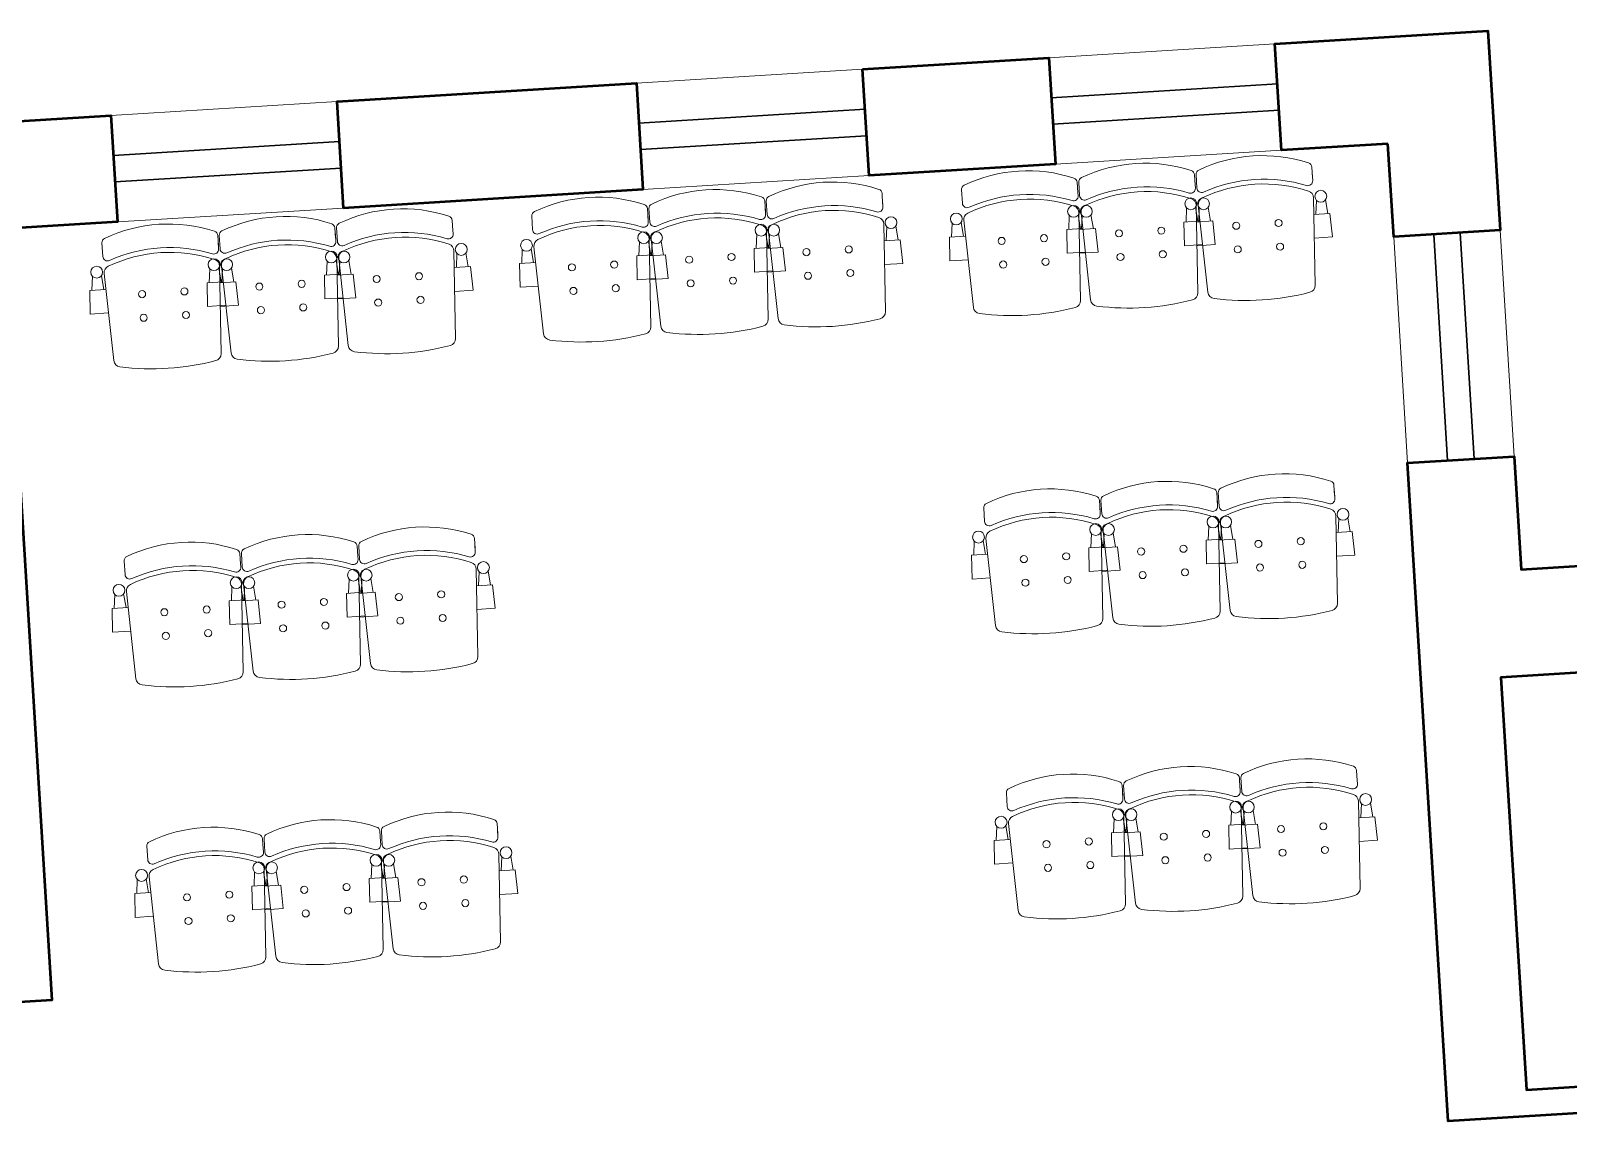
# Model space of a CAD drawing. Header units: millimetres. Extents: x 2402294 to 3337895, y 3394997 to 3969149.
# Drawn here: x 2502754 to 2508511, y 3485408 to 3489492 of the extents above; entities that cross this region are included whole.
import ezdxf

# ---------------------------------------------------------------- set-up
doc = ezdxf.new("R2010")
doc.units = ezdxf.units.MM
doc.header["$MEASUREMENT"] = 0
for name, color, linetype, lineweight in [('Furniture Hospital-0.09', 44, 'Continuous', 9), ('WALL 0.2', 7, 'Continuous', 20), ('wall 0.4', 7, 'Continuous', 40), ('Wall-0.5', 7, 'Continuous', 50), ('WINDOW', 152, 'Continuous', 30)]:
    doc.layers.add(name, color=color, linetype=linetype, lineweight=lineweight)

# ---------------------------------------------------------------- blocks, each defined once
blk = doc.blocks.new('BANCAS')
at = {"layer": 'Furniture Hospital-0.09'}
for p, q in [((-0.2364, -0.2466), (-0.3136, -0.2466)), ((-0.309, -0.3466), (-0.3136, -0.2466)), ((0.3136, -0.25), (0.2364, -0.25)), ((0.309, -0.35), (0.3136, -0.25)), ((-0.241, -0.3466), (-0.309, -0.3466)), ((-0.294, -0.4054), (-0.3002, -0.3466)), ((-0.256, -0.4054), (-0.2498, -0.3466)), ((0.309, -0.35), (0.241, -0.35)), ((0.256, -0.4088), (0.2498, -0.35)), ((0.294, -0.4088), (0.3002, -0.35))]:
    blk.add_line(p, q, dxfattribs=at)
blk.add_lwpolyline([(0.2272, -0.0475, 0.346546), (0.2029, -0.0194, 0.095695), (-0.2029, -0.0194, 0.346546), (-0.2272, -0.0475), (-0.244, -0.4173, 0.318973), (-0.2252, -0.4465, 0.193005), (0.2252, -0.4465, 0.318973), (0.244, -0.4173)], format="xyb", close=True, dxfattribs=at)
blk.add_lwpolyline([(-0.245, -0.5218), (-0.245, -0.4895, -0.522832), (-0.218, -0.4708, 0.18), (0.218, -0.4708, -0.522832), (0.245, -0.4895), (0.245, -0.5466, -0.306573), (0.2324, -0.5652, -0.192782), (-0.2324, -0.5652, -0.306573), (-0.245, -0.5466), (-0.245, -0.5037)], format="xyb", dxfattribs=at)
for centre, radius in [((-0.0896, -0.22), 0.015), ((0.0896, -0.22), 0.015), ((-0.0896, -0.32), 0.015), ((0.0896, -0.32), 0.015), ((-0.275, -0.4216), 0.025), ((0.275, -0.425), 0.025)]:
    blk.add_circle(centre, radius, dxfattribs=at)
blk = doc.blocks.new('A$C72AE6952')
at = {"ltscale": 20, "xscale": 800, "yscale": 800, "zscale": 800, "row_count": 1, "column_count": 3, "row_spacing": 0, "column_spacing": 440.0000000000001}
blk.add_blockref('BANCAS', (-440, 0), dxfattribs=at)
blk = doc.blocks.new('oldblk')
at = {"layer": 'WALL 0.2', "ltscale": 5}
for points in [[(2487914.2, 4322255.2), (2488761, 4322307.4)], [(2486370.1, 4322160.1), (2487216.9, 4322212.3)], [(2484402.6, 4322039), (2485249.4, 4322091.1)], [(2488785.6, 4321908.9), (2487938.8, 4321856.7)], [(2487241.4, 4321813.8), (2486394.6, 4321761.6)], [(2485273.9, 4321692.6), (2484427.1, 4321640.5)], [(2489205.5, 4321584.7), (2489257.7, 4320738)], [(2489656.2, 4320762.5), (2489604, 4321609.3)]]:
    blk.add_lwpolyline(points, dxfattribs=at)
at = {"layer": 'Wall-0.5', "ltscale": 5}
for points in [[(2489184.1, 4321933.4), (2488785.6, 4321908.9), (2488761, 4322307.4), (2489558, 4322356.5), (2489604, 4321609.3), (2489205.5, 4321584.7)], [(2487216.9, 4322212.3), (2487914.2, 4322255.2), (2487938.8, 4321856.7), (2487241.4, 4321813.8)], [(2481772.3, 4318877), (2483864.4, 4319005.8), (2483704.8, 4321596), (2483331.3, 4321573), (2483306.7, 4321971.5), (2484402.6, 4322039), (2484427.1, 4321640.5), (2484003.7, 4321614.4), (2484181.6, 4318725.4), (2481790.7, 4318578.1)], [(2490280, 4320375.9), (2490304.5, 4319977.4), (2489607.2, 4319934.5), (2489702.3, 4318390.3), (2490622.4, 4318447), (2490628.5, 4318347.4), (2489409.5, 4318272.3), (2489257.7, 4320738), (2489656.2, 4320762.5), (2489682.2, 4320339.1)]]:
    blk.add_lwpolyline(points, close=True, dxfattribs=at)
blk.add_lwpolyline([(2485273.9, 4321692.6), (2485249.4, 4322091.1), (2486370.1, 4322160.1), (2486394.6, 4321761.6), (2485273.9, 4321692.6)], dxfattribs=at)
at = {"layer": 'WINDOW', "ltscale": 5}
for points in [[(2487923.5, 4322105.5), (2488770.3, 4322157.7)], [(2486379.3, 4322010.4), (2487226.1, 4322062.6)], [(2488776.4, 4322058.6), (2487929.6, 4322006.5)], [(2484411.8, 4321889.2), (2485258.6, 4321941.4)], [(2487232.2, 4321963.5), (2486385.4, 4321911.4)], [(2485264.7, 4321842.3), (2484417.9, 4321790.2)], [(2489355.3, 4321594), (2489407.4, 4320747.2)], [(2489506.5, 4320753.3), (2489454.3, 4321600.1)]]:
    blk.add_lwpolyline(points, dxfattribs=at)
at = {"layer": 'Furniture Hospital-0.09', "xscale": 1.107692350907673, "yscale": 1.107692350907673, "zscale": 1.107692306891935, "rotation": 183.6960109818452}
for p in [(2488227.1, 4321316.8), (2486617.9, 4321218), (2485008.8, 4321117.5), (2488310.2, 4320125.3), (2485091.9, 4319926.1), (2488394.9, 4319057.4), (2485176.7, 4318858.2)]:
    blk.add_blockref('A$C72AE6952', p, dxfattribs=at)

msp = doc.modelspace()

# ---------------------------------------------------------------- block references
at = {"layer": 'wall 0.4'}
msp.add_blockref('oldblk', (18651.6, -832864), dxfattribs=at)

doc.saveas('drawing.dxf')
